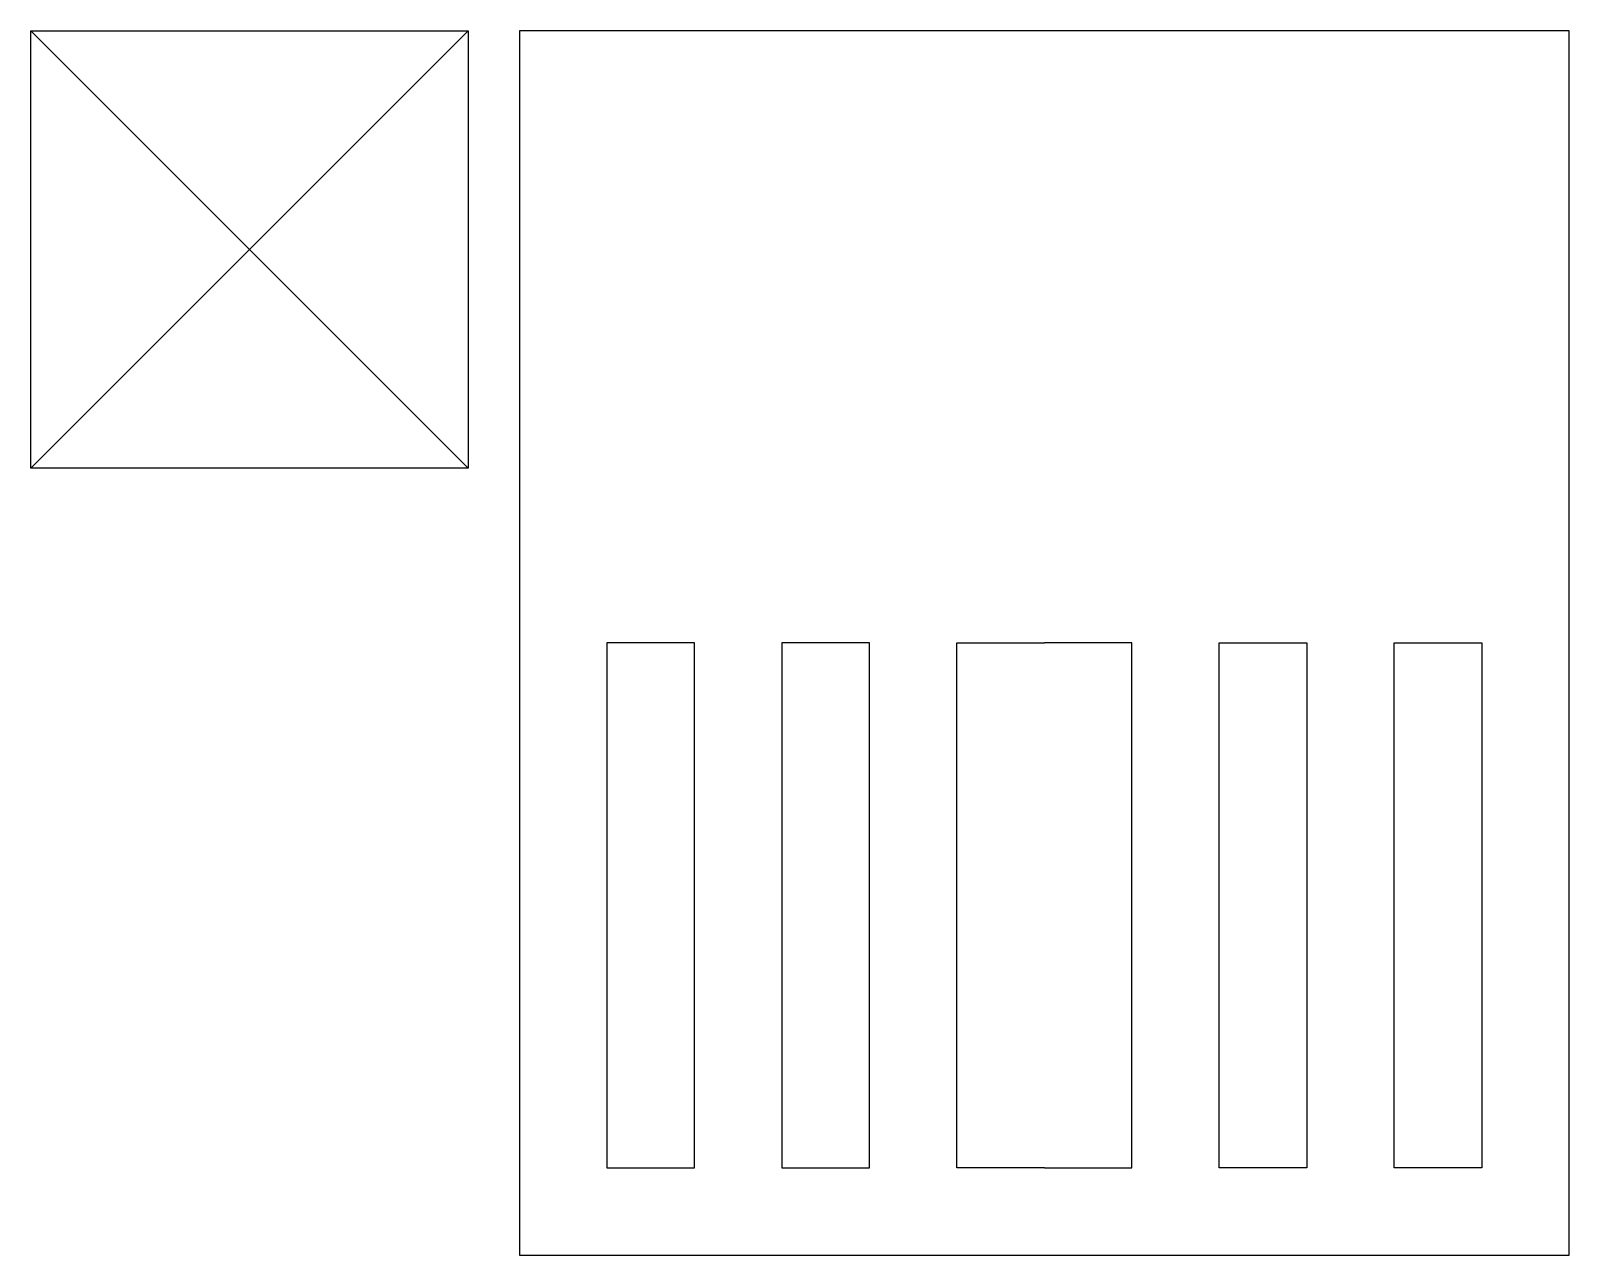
# Model space of a CAD drawing. Header units: millimetres. Extents: x -294 to 152, y -178 to 178.
import ezdxf

# ---------------------------------------------------------------- set-up
doc = ezdxf.new("R2010")
doc.units = ezdxf.units.MM
doc.layers.get('0').update_dxf_attribs({"linetype": 'CONTINUOUS'})

msp = doc.modelspace()

# ---------------------------------------------------------------- linework, layer by layer
for p, q in [((-294.31, 50.8), (-294.31, 177.8)), ((-294.31, 177.8), (-167.31, 177.8)), ((-294.31, 177.8), (-167.31, 50.8)), ((-167.31, 177.8), (-294.31, 50.8)), ((-167.31, 177.8), (-167.31, 50.8)), ((-167.31, 50.8), (-294.31, 50.8)), ((-25.4, 0), (0, 0)), ((-25.4, -152.4), (-25.4, 0)), ((25.4, 0), (0, 0)), ((25.4, -152.4), (25.4, 0)), ((0, -152.4), (-25.4, -152.4)), ((0, -152.4), (25.4, -152.4))]:
    msp.add_line(p, q)
for points in [[(152.4, 177.8), (-152.4, 177.8), (-152.4, -177.8), (152.4, -177.8)], [(-127, 0), (-127, -152.4), (-101.6, -152.4), (-101.6, 0)], [(-50.8, 0), (-76.2, 0), (-76.2, -152.4), (-50.8, -152.4)], [(76.2, 0), (76.2, -152.4), (50.8, -152.4), (50.8, 0)], [(101.6, 0), (127, 0), (127, -152.4), (101.6, -152.4)]]:
    msp.add_lwpolyline(points, close=True)

doc.saveas('drawing.dxf')
